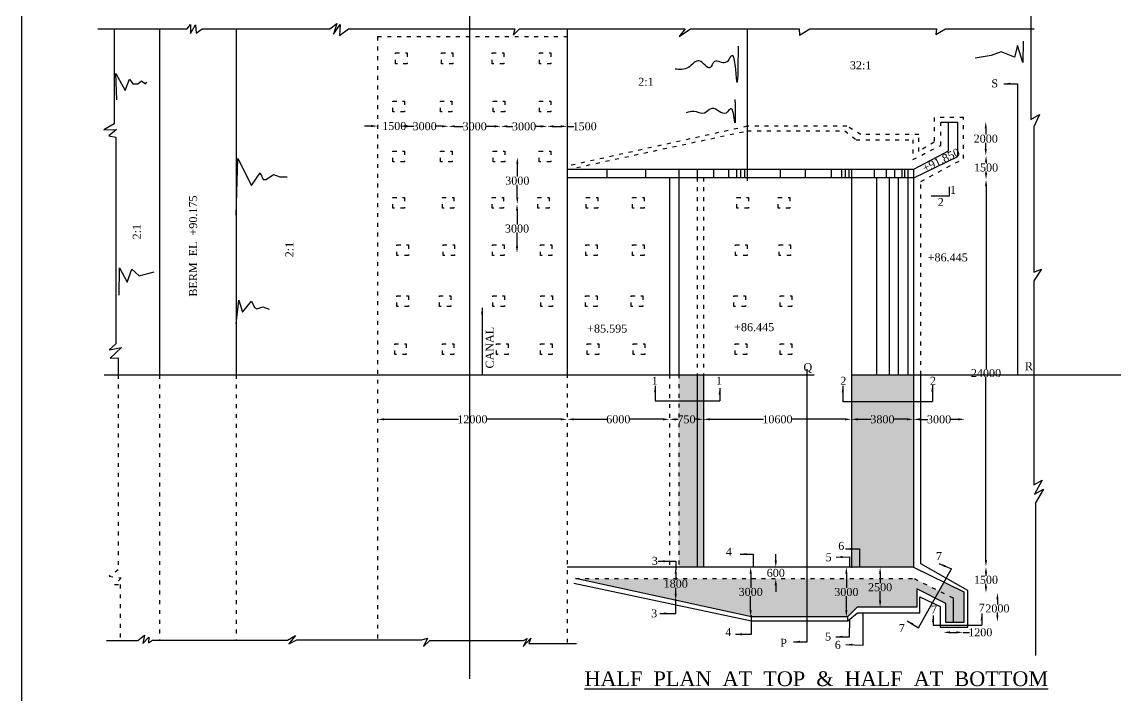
# Model space of a CAD drawing. Header units: millimetres. Extents: x 392 to 143870, y -497 to 113430.
# Drawn here: x 392 to 67345, y 44289 to 85498 of the extents above; entities that cross this region are included whole.
import ezdxf

# ---------------------------------------------------------------- set-up
doc = ezdxf.new("R2010")
doc.units = ezdxf.units.MM
doc.header["$MEASUREMENT"] = 0
doc.header["$PDMODE"] = 66
doc.header["$PDSIZE"] = 170
doc.linetypes.add('ACAD_ISO03W100', pattern=[30, 12, -18])
for name, color, linetype in [('DIM', 5, 'Continuous'), ('DOT LINE', 3, 'ACAD_ISO03W100'), ('DWG. LINE', 1, 'Continuous'), ('HATCH', 2, 'Continuous'), ('TEXT', 7, 'Continuous')]:
    doc.layers.add(name, color=color, linetype=linetype)
doc.layers.add('TITLE', color=7, linetype='Continuous', lineweight=30)
doc.styles.get("Standard").update_dxf_attribs({"font": 'TIMES.TTF', "height": 490})
doc.dimstyles.get("Standard").update_dxf_attribs({"dimtxt": 490, "dimasz": 400, "dimexe": 0.18, "dimexo": 0.0625, "dimgap": 0.09, "dimtad": 0, "dimtih": 1, "dimtoh": 1, "dimdec": 1, "dimzin": 0, "dimdsep": 46, "dimtxsty": 'Standard', "dimcen": 0.09, "dimse1": 1, "dimse2": 1, "dimclrd": 5, "dimclre": 5, "dimclrt": 4, "dimadec": 0, "dimazin": 0, "dimtfac": 1, "dimtdec": 1, "dimtofl": 0, "dimtmove": 0, "dimatfit": 3, "dimfxl": 1, "dimtolj": 1, "dimtzin": 0, "dimarcsym": 0})

# ---------------------------------------------------------------- blocks, each defined once
blk = doc.blocks.new('*D20')
at = {"layer": 'Defpoints', "color": 0}
for p in [(22176, 79200), (23598, 79200), (23598, 79122)]:
    blk.add_point(p, dxfattribs=at)
at = {"layer": 'DIM', "color": 5, "lineweight": -2}
for p, q in [((21776, 79122), (21376, 79122)), ((23998, 79122), (24398, 79122))]:
    blk.add_line(p, q, dxfattribs=at)
at = {"layer": 'DIM', "color": 5}
for points in [[(21776, 79189), (21776, 79056), (22176, 79122)], [(23998, 79189), (23998, 79056), (23598, 79122)]]:
    blk.add_solid(points, dxfattribs=at)
at = {"layer": 'DIM', "color": 4, "insert": (23198, 79122), "char_height": 490, "attachment_point": 5}
blk.add_mtext('\\A1;1500', dxfattribs=at)
blk = doc.blocks.new('*D21')
at = {"layer": 'Defpoints', "color": 0}
for p in [(23598, 79122), (26521, 79122), (26521, 79108)]:
    blk.add_point(p, dxfattribs=at)
at = {"layer": 'DIM', "color": 5, "lineweight": -2}
for p, q in [((23998, 79108), (24363, 79108)), ((26121, 79108), (25755, 79108))]:
    blk.add_line(p, q, dxfattribs=at)
at = {"layer": 'DIM', "color": 5}
for points in [[(23998, 79174), (23998, 79041), (23598, 79108)], [(26121, 79174), (26121, 79041), (26521, 79108)]]:
    blk.add_solid(points, dxfattribs=at)
at = {"layer": 'DIM', "color": 4, "insert": (25059, 79108), "char_height": 490, "attachment_point": 5}
blk.add_mtext('\\A1;3000', dxfattribs=at)
blk = doc.blocks.new('*D22')
at = {"layer": 'Defpoints', "color": 0}
for p in [(26521, 79108), (29728, 79108), (29728, 79104)]:
    blk.add_point(p, dxfattribs=at)
at = {"layer": 'DIM', "color": 5, "lineweight": -2}
for p, q in [((26921, 79104), (27428, 79104)), ((29328, 79104), (28820, 79104))]:
    blk.add_line(p, q, dxfattribs=at)
at = {"layer": 'DIM', "color": 5}
for points in [[(26921, 79171), (26921, 79038), (26521, 79104)], [(29328, 79171), (29328, 79038), (29728, 79104)]]:
    blk.add_solid(points, dxfattribs=at)
at = {"layer": 'DIM', "color": 4, "insert": (28124, 79104), "char_height": 490, "attachment_point": 5}
blk.add_mtext('\\A1;3000', dxfattribs=at)
blk = doc.blocks.new('*D23')
at = {"layer": 'Defpoints', "color": 0}
for p in [(29728, 79104), (32568, 79104), (32568, 79102)]:
    blk.add_point(p, dxfattribs=at)
at = {"layer": 'DIM', "color": 5, "lineweight": -2}
for p, q in [((30128, 79102), (30451, 79102)), ((32168, 79102), (31844, 79102))]:
    blk.add_line(p, q, dxfattribs=at)
at = {"layer": 'DIM', "color": 5}
for points in [[(30128, 79169), (30128, 79035), (29728, 79102)], [(32168, 79169), (32168, 79035), (32568, 79102)]]:
    blk.add_solid(points, dxfattribs=at)
at = {"layer": 'DIM', "color": 4, "insert": (31148, 79102), "char_height": 490, "attachment_point": 5}
blk.add_mtext('\\A1;3000', dxfattribs=at)
blk = doc.blocks.new('*D24')
at = {"layer": 'Defpoints', "color": 0}
for p in [(32557, 79104), (33790, 79104), (33790, 79104)]:
    blk.add_point(p, dxfattribs=at)
at = {"layer": 'DIM', "color": 5, "lineweight": -2}
for p, q in [((32957, 79104), (33390, 79104)), ((33790, 79104), (34190, 79104))]:
    blk.add_line(p, q, dxfattribs=at)
at = {"layer": 'DIM', "color": 5}
for points in [[(32957, 79170), (32957, 79037), (32557, 79104)], [(33390, 79170), (33390, 79037), (33790, 79104)]]:
    blk.add_solid(points, dxfattribs=at)
at = {"layer": 'DIM', "color": 4, "insert": (34858, 79104), "char_height": 490, "attachment_point": 5}
blk.add_mtext('\\A1;1500', dxfattribs=at)
blk = doc.blocks.new('*D25')
at = {"layer": 'Defpoints', "color": 0}
for p in [(30705, 77212), (30705, 74340), (30735, 74340)]:
    blk.add_point(p, dxfattribs=at)
at = {"layer": 'DIM', "color": 5, "lineweight": -2}
for p, q in [((30735, 76812), (30735, 76026)), ((30735, 74740), (30735, 75527))]:
    blk.add_line(p, q, dxfattribs=at)
at = {"layer": 'DIM', "color": 5}
for points in [[(30668, 76812), (30802, 76812), (30735, 77212)], [(30668, 74740), (30802, 74740), (30735, 74340)]]:
    blk.add_solid(points, dxfattribs=at)
at = {"layer": 'DIM', "color": 4, "insert": (30735, 75776), "char_height": 490, "attachment_point": 5}
blk.add_mtext('\\A1;3000', dxfattribs=at)
blk = doc.blocks.new('*D26')
at = {"layer": 'Defpoints', "color": 0}
for p in [(30735, 74340), (30716, 71350), (30735, 71350)]:
    blk.add_point(p, dxfattribs=at)
at = {"layer": 'DIM', "color": 5, "lineweight": -2}
for p, q in [((30716, 73940), (30716, 73095)), ((30716, 71750), (30716, 72596))]:
    blk.add_line(p, q, dxfattribs=at)
at = {"layer": 'DIM', "color": 5}
for points in [[(30650, 73940), (30783, 73940), (30716, 74340)], [(30650, 71750), (30783, 71750), (30716, 71350)]]:
    blk.add_solid(points, dxfattribs=at)
at = {"layer": 'DIM', "color": 4, "insert": (30716, 72846), "char_height": 490, "attachment_point": 5}
blk.add_mtext('\\A1;3000', dxfattribs=at)
blk = doc.blocks.new('*D27')
at = {"layer": 'Defpoints', "color": 0}
for p in [(22176, 61170), (33790, 61170), (33790, 61170)]:
    blk.add_point(p, dxfattribs=at)
at = {"layer": 'DIM', "color": 5, "lineweight": -2}
for p, q in [((22576, 61170), (27134, 61170)), ((33390, 61170), (28832, 61170))]:
    blk.add_line(p, q, dxfattribs=at)
at = {"layer": 'DIM', "color": 5}
for points in [[(22576, 61237), (22576, 61103), (22176, 61170)], [(33390, 61237), (33390, 61103), (33790, 61170)]]:
    blk.add_solid(points, dxfattribs=at)
at = {"layer": 'DIM', "color": 4, "insert": (27983, 61170), "char_height": 490, "attachment_point": 5}
blk.add_mtext('\\A1;12000', dxfattribs=at)
blk = doc.blocks.new('*D28')
at = {"layer": 'Defpoints', "color": 0}
for p in [(33790, 61170), (40051, 61170), (40051, 61170)]:
    blk.add_point(p, dxfattribs=at)
at = {"layer": 'DIM', "color": 5, "lineweight": -2}
for p, q in [((34190, 61170), (36225, 61170)), ((39651, 61170), (37616, 61170))]:
    blk.add_line(p, q, dxfattribs=at)
at = {"layer": 'DIM', "color": 5}
for points in [[(34190, 61237), (34190, 61103), (33790, 61170)], [(39651, 61237), (39651, 61103), (40051, 61170)]]:
    blk.add_solid(points, dxfattribs=at)
at = {"layer": 'DIM', "color": 4, "insert": (36920, 61170), "char_height": 490, "attachment_point": 5}
blk.add_mtext('\\A1;6000', dxfattribs=at)
blk = doc.blocks.new('*D29')
at = {"layer": 'Defpoints', "color": 0}
for p in [(40051, 61170), (42132, 61170), (42132, 61170)]:
    blk.add_point(p, dxfattribs=at)
at = {"layer": 'DIM', "color": 5, "lineweight": -2}
for p, q in [((40451, 61170), (40575, 61170)), ((41732, 61170), (41608, 61170))]:
    blk.add_line(p, q, dxfattribs=at)
at = {"layer": 'DIM', "color": 5}
for points in [[(40451, 61237), (40451, 61103), (40051, 61170)], [(41732, 61237), (41732, 61103), (42132, 61170)]]:
    blk.add_solid(points, dxfattribs=at)
at = {"layer": 'DIM', "color": 4, "insert": (41092, 61170), "char_height": 490, "attachment_point": 5}
blk.add_mtext('\\A1;750', dxfattribs=at)
blk = doc.blocks.new('*D30')
at = {"layer": 'Defpoints', "color": 0}
for p in [(42132, 61170), (51194, 61170), (51194, 61170)]:
    blk.add_point(p, dxfattribs=at)
at = {"layer": 'DIM', "color": 5, "lineweight": -2}
for p, q in [((42532, 61170), (45814, 61170)), ((50794, 61170), (47513, 61170))]:
    blk.add_line(p, q, dxfattribs=at)
at = {"layer": 'DIM', "color": 5}
for points in [[(42532, 61237), (42532, 61103), (42132, 61170)], [(50794, 61237), (50794, 61103), (51194, 61170)]]:
    blk.add_solid(points, dxfattribs=at)
at = {"layer": 'DIM', "color": 4, "insert": (46664, 61170), "char_height": 490, "attachment_point": 5}
blk.add_mtext('\\A1;10600', dxfattribs=at)
blk = doc.blocks.new('*D31')
at = {"layer": 'Defpoints', "color": 0}
for p in [(51194, 61170), (54992, 61170), (54992, 61170)]:
    blk.add_point(p, dxfattribs=at)
at = {"layer": 'DIM', "color": 5, "lineweight": -2}
for p, q in [((51594, 61170), (52397, 61170)), ((54592, 61170), (53789, 61170))]:
    blk.add_line(p, q, dxfattribs=at)
at = {"layer": 'DIM', "color": 5}
for points in [[(51594, 61237), (51594, 61103), (51194, 61170)], [(54592, 61237), (54592, 61103), (54992, 61170)]]:
    blk.add_solid(points, dxfattribs=at)
at = {"layer": 'DIM', "color": 4, "insert": (53093, 61170), "char_height": 490, "attachment_point": 5}
blk.add_mtext('\\A1;3800', dxfattribs=at)
blk = doc.blocks.new('*D32')
at = {"layer": 'Defpoints', "color": 0}
for p in [(54992, 61170), (58132, 61170), (58132, 61168)]:
    blk.add_point(p, dxfattribs=at)
at = {"layer": 'DIM', "color": 5, "lineweight": -2}
for p, q in [((55392, 61168), (55866, 61168)), ((57732, 61168), (57258, 61168))]:
    blk.add_line(p, q, dxfattribs=at)
at = {"layer": 'DIM', "color": 5}
for points in [[(55392, 61235), (55392, 61102), (54992, 61168)], [(57732, 61235), (57732, 61102), (58132, 61168)]]:
    blk.add_solid(points, dxfattribs=at)
at = {"layer": 'DIM', "color": 4, "insert": (56562, 61168), "char_height": 490, "attachment_point": 5}
blk.add_mtext('\\A1;3000', dxfattribs=at)
blk = doc.blocks.new('*D33')
at = {"layer": 'Defpoints', "color": 0}
for p in [(45028, 52116), (45022, 49092), (45022, 49092)]:
    blk.add_point(p, dxfattribs=at)
at = {"layer": 'DIM', "color": 5, "lineweight": -2}
for p, q in [((45027, 51717), (45025, 50854)), ((45023, 49492), (45024, 50355))]:
    blk.add_line(p, q, dxfattribs=at)
at = {"layer": 'DIM', "color": 5}
for points in [[(44960, 51717), (45093, 51716), (45028, 52116)], [(44956, 49492), (45089, 49492), (45022, 49092)]]:
    blk.add_solid(points, dxfattribs=at)
at = {"layer": 'DIM', "color": 4, "insert": (45025, 50604), "char_height": 490, "attachment_point": 5}
blk.add_mtext('\\A1;3000', dxfattribs=at)
blk = doc.blocks.new('*D34')
at = {"layer": 'Defpoints', "color": 0}
for p in [(46562, 52116), (46562, 51418), (46562, 51418)]:
    blk.add_point(p, dxfattribs=at)
at = {"layer": 'DIM', "color": 5, "lineweight": -2}
for p, q in [((46562, 52516), (46562, 52916)), ((46562, 51018), (46562, 50618))]:
    blk.add_line(p, q, dxfattribs=at)
at = {"layer": 'DIM', "color": 5}
for points in [[(46495, 52516), (46629, 52516), (46562, 52116)], [(46495, 51018), (46629, 51018), (46562, 51418)]]:
    blk.add_solid(points, dxfattribs=at)
at = {"layer": 'DIM', "color": 4, "insert": (46562, 51768), "char_height": 490, "attachment_point": 5}
blk.add_mtext('\\A1;600', dxfattribs=at)
blk = doc.blocks.new('*D35')
at = {"layer": 'Defpoints', "color": 0}
for p in [(50885, 52116), (50885, 49080), (50885, 49080)]:
    blk.add_point(p, dxfattribs=at)
at = {"layer": 'DIM', "color": 5, "lineweight": -2}
for p, q in [((50885, 51716), (50885, 50848)), ((50885, 49480), (50885, 50349))]:
    blk.add_line(p, q, dxfattribs=at)
at = {"layer": 'DIM', "color": 5}
for points in [[(50819, 51716), (50952, 51716), (50885, 52116)], [(50819, 49480), (50952, 49480), (50885, 49080)]]:
    blk.add_solid(points, dxfattribs=at)
at = {"layer": 'DIM', "color": 4, "insert": (50885, 50598), "char_height": 490, "attachment_point": 5}
blk.add_mtext('\\A1;3000', dxfattribs=at)
blk = doc.blocks.new('*D36')
at = {"layer": 'Defpoints', "color": 0}
for p in [(52952, 52116), (52952, 49668), (52952, 49668)]:
    blk.add_point(p, dxfattribs=at)
at = {"layer": 'DIM', "color": 5, "lineweight": -2}
for p, q in [((52952, 51716), (52952, 51142)), ((52952, 50068), (52952, 50643))]:
    blk.add_line(p, q, dxfattribs=at)
at = {"layer": 'DIM', "color": 5}
for points in [[(52885, 51716), (53019, 51716), (52952, 52116)], [(52885, 50068), (53019, 50068), (52952, 49668)]]:
    blk.add_solid(points, dxfattribs=at)
at = {"layer": 'DIM', "color": 4, "insert": (52952, 50893), "char_height": 490, "attachment_point": 5}
blk.add_mtext('\\A1;2500', dxfattribs=at)
blk = doc.blocks.new('*D37')
at = {"layer": 'Defpoints', "color": 0}
for p in [(56836, 48130), (58018, 48130), (58018, 48130)]:
    blk.add_point(p, dxfattribs=at)
at = {"layer": 'DIM', "color": 5, "lineweight": -2}
for p, q in [((57236, 48130), (57618, 48130)), ((58018, 48130), (58418, 48130))]:
    blk.add_line(p, q, dxfattribs=at)
at = {"layer": 'DIM', "color": 5}
for points in [[(57236, 48197), (57236, 48064), (56836, 48130)], [(57618, 48197), (57618, 48064), (58018, 48130)]]:
    blk.add_solid(points, dxfattribs=at)
at = {"layer": 'DIM', "color": 4, "insert": (59086, 48130), "char_height": 490, "attachment_point": 5}
blk.add_mtext('\\A1;1200', dxfattribs=at)
blk = doc.blocks.new('*D38')
at = {"layer": 'Defpoints', "color": 0}
for p in [(40434, 52117), (40435, 50087), (40435, 50087)]:
    blk.add_point(p, dxfattribs=at)
at = {"layer": 'DIM', "color": 5, "lineweight": -2}
for p, q in [((40434, 51717), (40434, 51351)), ((40435, 50487), (40435, 50852))]:
    blk.add_line(p, q, dxfattribs=at)
at = {"layer": 'DIM', "color": 5}
for points in [[(40501, 51717), (40368, 51716), (40434, 52117)], [(40502, 50487), (40368, 50487), (40435, 50087)]]:
    blk.add_solid(points, dxfattribs=at)
at = {"layer": 'DIM', "color": 4, "insert": (40435, 51102), "char_height": 490, "attachment_point": 5}
blk.add_mtext('\\A1;1800', dxfattribs=at)
blk = doc.blocks.new('*D39')
at = {"layer": 'Defpoints', "color": 0}
for p in [(59446, 79376), (59421, 77316), (59446, 77316)]:
    blk.add_point(p, dxfattribs=at)
at = {"layer": 'DIM', "color": 5, "lineweight": -2}
for p, q in [((59421, 78976), (59421, 78595)), ((59421, 77716), (59421, 78097))]:
    blk.add_line(p, q, dxfattribs=at)
at = {"layer": 'DIM', "color": 5}
for points in [[(59354, 78976), (59488, 78976), (59421, 79376)], [(59354, 77716), (59488, 77716), (59421, 77316)]]:
    blk.add_solid(points, dxfattribs=at)
at = {"layer": 'DIM', "color": 4, "insert": (59421, 78346), "char_height": 490, "attachment_point": 5}
blk.add_mtext('\\A1;2000', dxfattribs=at)
blk = doc.blocks.new('*D40')
at = {"layer": 'Defpoints', "color": 0}
for p in [(59421, 77316), (59421, 75848), (59440, 75848)]:
    blk.add_point(p, dxfattribs=at)
at = {"layer": 'DIM', "color": 5, "lineweight": -2}
for p, q in [((59440, 76916), (59440, 76831)), ((59440, 76248), (59440, 76332))]:
    blk.add_line(p, q, dxfattribs=at)
at = {"layer": 'DIM', "color": 5}
for points in [[(59373, 76916), (59507, 76916), (59440, 77316)], [(59373, 76248), (59507, 76248), (59440, 75848)]]:
    blk.add_solid(points, dxfattribs=at)
at = {"layer": 'DIM', "color": 4, "insert": (59440, 76582), "char_height": 490, "attachment_point": 5}
blk.add_mtext('\\A1;1500', dxfattribs=at)
blk = doc.blocks.new('*D42')
at = {"layer": 'Defpoints', "color": 0}
for p in [(59433, 52151), (59433, 50543), (59433, 50543)]:
    blk.add_point(p, dxfattribs=at)
at = {"layer": 'DIM', "color": 5, "lineweight": -2}
for p, q in [((59433, 51751), (59433, 51596)), ((59433, 50943), (59433, 51098))]:
    blk.add_line(p, q, dxfattribs=at)
at = {"layer": 'DIM', "color": 5}
for points in [[(59366, 51751), (59500, 51751), (59433, 52151)], [(59366, 50943), (59500, 50943), (59433, 50543)]]:
    blk.add_solid(points, dxfattribs=at)
at = {"layer": 'DIM', "color": 4, "insert": (59433, 51347), "char_height": 490, "attachment_point": 5}
blk.add_mtext('\\A1;1500', dxfattribs=at)
blk = doc.blocks.new('*D43')
at = {"layer": 'Defpoints', "color": 0}
for p in [(59536, 50543), (59536, 48766), (60136, 48766)]:
    blk.add_point(p, dxfattribs=at)
at = {"layer": 'DIM', "color": 5, "lineweight": -2}
for p, q in [((60136, 50143), (60136, 49841)), ((60136, 49166), (60136, 49343))]:
    blk.add_line(p, q, dxfattribs=at)
at = {"layer": 'DIM', "color": 5}
for points in [[(60070, 50143), (60203, 50143), (60136, 50543)], [(60070, 49166), (60203, 49166), (60136, 48766)]]:
    blk.add_solid(points, dxfattribs=at)
at = {"layer": 'DIM', "color": 4, "insert": (60136, 49592), "char_height": 490, "attachment_point": 5}
blk.add_mtext('\\A1;2000', dxfattribs=at)
blk = doc.blocks.new('*D86')
at = {"layer": 'Defpoints', "color": 0}
for p in [(59440, 75847), (59433, 52151), (59433, 52151)]:
    blk.add_point(p, dxfattribs=at)
at = {"layer": 'DIM', "color": 5, "lineweight": -2}
for p, q in [((59440, 75448), (59437, 64249)), ((59433, 52551), (59436, 63750))]:
    blk.add_line(p, q, dxfattribs=at)
at = {"layer": 'DIM', "color": 5}
for points in [[(59373, 75448), (59507, 75447), (59440, 75847)], [(59366, 52551), (59500, 52551), (59433, 52151)]]:
    blk.add_solid(points, dxfattribs=at)
at = {"layer": 'DIM', "color": 4, "insert": (59436, 63999), "char_height": 490, "attachment_point": 5}
blk.add_mtext('\\A1;24000', dxfattribs=at)

msp = doc.modelspace()

# ---------------------------------------------------------------- hatches: boundary and pattern name
at = {"layer": 'HATCH'}
h = msp.add_hatch(dxfattribs=at)
h.set_pattern_fill('AR-CONC', color=256, scale=100, style=0)
h.set_pattern_definition([(50, (0, 0), (717.26, -62.752), [75, -825]), (355, (0, 0), (-138.7513, 752.192), [60, -660]), (100.4514, (59.8, -5.2), (578.5094, 689.4395), [63.74, -701.142]), (46.1842, (0, 200), (1067.241, -165.519), [112.5, -1237.5]), (96.6356, (88.9, 186.2), (934.663, 974.118), [95.61, -1051.713]), (351.1842, (0, 200), (934.662, 974.119), [90, -990]), (21, (100, 150), (596.907, -402.619), [75, -825]), (326, (100, 150), (243.3153, 725.15), [60, -660]), (71.4514, (149.74, 116.45), (840.2226, 322.5305), [63.74, -701.142]), (37.5, (0, 0), (12.15986, 332.89385), [0, -652, 0, -670, 0, -662.5]), (7.5, (0, 0), (263.0695, 394.4117), [0, -382, 0, -637, 0, -252.5]), (327.5, (-223, 0), (533.8224, -22.5549), [0, -250, 0, -780, 0, -1035]), (317.5, (-323, 0), (583.1862, 100.105), [0, -325, 0, -518, 0, -735])])
h.paths.add_polyline_path([(42132.5, 63896), (41743.5, 63896), (41743.5, 62300), (42132.5, 62300)])
h.paths.add_polyline_path([(41743.5, 63896), (40620, 63896), (40620, 62300), (41743.5, 62300)])
h.paths.add_polyline_path([(41743.5, 62300), (40620, 62300), (40620, 52116.5), (41743.5, 52116.5)])
h.paths.add_polyline_path([(42132.5, 62300), (41743.5, 62300), (41743.5, 52116.5), (42132.5, 52116.5)])
h.paths.add_polyline_path([(55203.5, 50788.5), (56323.55, 50233.03), (56566.18, 50665.29), (55054, 51418.5), (34295.5, 51418.5), (45078.5, 49080), (50957, 49080), (51549, 49668.5), (55203.5, 49668.5)])
h.paths.add_polyline_path([(57418, 50241), (56566.18, 50665.29), (56323.55, 50233.03), (56985, 49905), (56985, 48739), (57418, 48739)])
h.paths.add_polyline_path([(58081, 50613.5), (56868.3, 51203.56), (56566.18, 50665.29), (57418, 50241), (57418, 48739), (58081, 48739)])
h.paths.add_polyline_path([(54992, 62270.5), (51194.5, 62270.5), (51194.5, 52116.5), (54992, 52116.5)])
h.paths.add_polyline_path([(54992, 63896), (51194.5, 63896), (51194.5, 62270.5), (54992, 62270.5)])

# ---------------------------------------------------------------- linework, layer by layer
at = {"layer": 'DOT LINE', "ltscale": 20}
for points in [[(22175.5, 84596.5), (22175.5, 47518.5)], [(22175.5, 84596.5), (33790, 84596.5)], [(55456, 63896), (55456, 75738), (58065.5, 77130), (58065.5, 79646.5), (56270, 79646.5), (56270, 78134), (55328, 77562), (55328, 78602.5), (51779.5, 78602.5), (50915.5, 79107.5), (44818, 79107.5), (33790, 76669.5)], [(33790, 76458), (44818, 78828.5), (50789.5, 78828.5), (51480, 78286), (54964.5, 78286), (54964.5, 77075.5), (56663, 77936.5), (56663, 79337)], [(41743.5, 75974), (41743.5, 63950.5)], [(42132.5, 75974), (42132.5, 63930.5)], [(6293.5, 63896), (6293.5, 51962.5), (5735, 51571), (6468.5, 51461.5), (6071, 51057), (6410.5, 51057), (6410.5, 47606)], [(8831.5, 63896), (8831.5, 47642.5)], [(13518, 63896), (13518, 47669)], [(33790, 63942.5), (33790, 47456)], [(40051, 63905), (40051, 52116.5)], [(40620, 63924.5), (40620, 52116.5)], [(34295.5, 51418.5), (55054, 51418.5), (57418, 50241)]]:
    msp.add_lwpolyline(points, dxfattribs=at)
for points in [[(23282.5, 83597), (23990.5, 83597), (23990.5, 82939.5), (23282.5, 82939.5)], [(26087, 83597), (26795, 83597), (26795, 82939.5), (26087, 82939.5)], [(29197, 83597), (29905, 83597), (29905, 82939.5), (29197, 82939.5)], [(32087, 83597), (32795, 83597), (32795, 82939.5), (32087, 82939.5)], [(23112.5, 80654), (23820.5, 80654), (23820.5, 79996.5), (23112.5, 79996.5)], [(26024, 80654), (26732, 80654), (26732, 79996.5), (26024, 79996.5)], [(29256.5, 80654), (29964.5, 80654), (29964.5, 79996.5), (29256.5, 79996.5)], [(32087, 80654), (32795, 80654), (32795, 79996.5), (32087, 79996.5)], [(23112.5, 77591.5), (23820.5, 77591.5), (23820.5, 76934), (23112.5, 76934)], [(26039, 77591.5), (26747, 77591.5), (26747, 76934), (26039, 76934)], [(29263, 77591.5), (29971, 77591.5), (29971, 76934), (29263, 76934)], [(32076.5, 77591.5), (32784.5, 77591.5), (32784.5, 76934), (32076.5, 76934)], [(23112.5, 74756.5), (23820.5, 74756.5), (23820.5, 74099), (23112.5, 74099)], [(26143.5, 74756.5), (26851.5, 74756.5), (26851.5, 74099), (26143.5, 74099)], [(29184.5, 74756.5), (29892.5, 74756.5), (29892.5, 74099), (29184.5, 74099)], [(31982.5, 74756.5), (32690.5, 74756.5), (32690.5, 74099), (31982.5, 74099)], [(34960, 74756.5), (35668, 74756.5), (35668, 74099), (34960, 74099)], [(37792, 74756.5), (38500, 74756.5), (38500, 74099), (37792, 74099)], [(44175.5, 74756.5), (44883.5, 74756.5), (44883.5, 74099), (44175.5, 74099)], [(46715, 74756.5), (47423, 74756.5), (47423, 74099), (46715, 74099)], [(23354, 71850), (24062, 71850), (24062, 71192.5), (23354, 71192.5)], [(26185.5, 71850), (26893.5, 71850), (26893.5, 71192.5), (26185.5, 71192.5)], [(29211, 71850), (29919, 71850), (29919, 71192.5), (29211, 71192.5)], [(32150, 71850), (32858, 71850), (32858, 71192.5), (32150, 71192.5)], [(34923.5, 71850), (35631.5, 71850), (35631.5, 71192.5), (34923.5, 71192.5)], [(37792, 71850), (38500, 71850), (38500, 71192.5), (37792, 71192.5)], [(44097.5, 71850), (44805.5, 71850), (44805.5, 71192.5), (44097.5, 71192.5)], [(46765.5, 71850), (47473.5, 71850), (47473.5, 71192.5), (46765.5, 71192.5)], [(23354, 68730), (24062, 68730), (24062, 68072.5), (23354, 68072.5)], [(25959.5, 68730), (26667.5, 68730), (26667.5, 68072.5), (25959.5, 68072.5)], [(29237, 68730), (29945, 68730), (29945, 68072.5), (29237, 68072.5)], [(32178, 68730), (32886, 68730), (32886, 68072.5), (32178, 68072.5)], [(34915, 68730), (35623, 68730), (35623, 68072.5), (34915, 68072.5)], [(37706.5, 68730), (38414.5, 68730), (38414.5, 68072.5), (37706.5, 68072.5)], [(43996, 68730), (44704, 68730), (44704, 68072.5), (43996, 68072.5)], [(46836, 68730), (47544, 68730), (47544, 68072.5), (46836, 68072.5)], [(23227.5, 65795), (23935.5, 65795), (23935.5, 65137.5), (23227.5, 65137.5)], [(26146.5, 65795), (26854.5, 65795), (26854.5, 65137.5), (26146.5, 65137.5)], [(29456.5, 65795), (30164.5, 65795), (30164.5, 65137.5), (29456.5, 65137.5)], [(32156, 65795), (32864, 65795), (32864, 65137.5), (32156, 65137.5)], [(35017, 65795), (35725, 65795), (35725, 65137.5), (35017, 65137.5)], [(37831.5, 65795), (38539.5, 65795), (38539.5, 65137.5), (37831.5, 65137.5)], [(44080.5, 65795), (44788.5, 65795), (44788.5, 65137.5), (44080.5, 65137.5)], [(46836, 65795), (47544, 65795), (47544, 65137.5), (46836, 65137.5)]]:
    msp.add_lwpolyline(points, close=True, dxfattribs=at)
at = {"layer": 'DWG. LINE'}
for points in [[(62105.5, 108717), (62105.5, 101958.5), (62574.5, 102151), (62199.5, 101615.5), (62199.5, 95534), (62723.5, 95788), (62177.5, 94870), (62177.5, 79524), (62719.5, 79824), (62363, 79081.5), (62363, 70172.5), (62844.5, 70370.5), (62374, 69651), (62374, 57152.5), (62878, 57445.5), (62407, 56598), (62954, 56904.5), (62465, 56063), (62465, 46710.5)], [(27815, 105275.5), (27815, 45286.5)], [(5054.73, 85073.93), (10506, 85073.93)], [(6049.5, 85073.93), (6049.5, 79254.5), (5406, 78881.5), (6188.5, 78901), (5717, 78513), (6142.5, 78446.5), (6142.5, 65788), (5740.5, 65419.5), (6504, 65565), (5790.5, 64918), (6293.5, 64938), (6293.5, 63896)], [(8831.5, 85073.93), (8831.5, 63896)], [(10506, 85073.93), (10721.5, 85336), (10713, 84788.5), (11025.5, 85319), (11074.5, 84817), (11425, 85073.93)], [(11425, 85073.93), (19258, 85073.93)], [(13518, 85073.93), (13518, 63896)], [(19258, 85073.93), (19678.5, 85399.5), (19482.5, 84752), (19893.5, 85338.5), (19839, 84665.5), (20394, 85073.93)], [(20394, 85073.93), (30583.5, 85073.93)], [(30583.5, 85073.93), (30484.5, 84694), (30864.5, 85073.93)], [(30864.5, 85073.93), (41007.5, 85073.93)], [(33790, 85073.93), (33790, 63942.5)], [(41007.5, 85073.93), (40636.5, 84612.5), (41349.5, 85073.93)], [(41349.5, 85073.93), (47993, 85073.93)], [(44818, 85073.93), (44818, 75771.5)], [(47993, 85073.93), (48019.5, 84690), (48647.5, 85073.93)], [(48647.5, 85073.93), (56400.5, 85073.93)], [(56400.5, 85073.93), (56370.5, 84719.5), (56951.5, 85073.93)], [(56951.5, 85073.93), (62377.39, 85073.93)], [(33790, 75974), (55057.5, 75974), (57703.5, 77263.5), (57703.5, 79337), (57128.5, 79337), (57128.5, 77576), (54992, 76458), (44818, 76458), (33790, 76458)], [(57128.5, 79337), (56663, 79337)], [(54992, 76458), (54992, 52116.5), (58081, 50613.5), (58081, 48739), (56985, 48739), (56985, 49905), (55203.5, 50788.5), (55203.5, 49668.5), (51549, 49668.5), (50957, 49080), (45078.5, 49080), (34295.5, 51418.5)], [(36207, 76458), (36207, 75974)], [(38587.5, 76458), (38587.5, 75974)], [(40620, 76458), (40620, 75974)], [(41743.5, 76458), (41743.5, 75974)], [(42757.5, 76458), (42757.5, 75974)], [(43661.5, 76458), (43661.5, 75974)], [(44152, 76458), (44152, 75974)], [(44397.5, 76458), (44397.5, 75974)], [(44655.5, 76458), (44655.5, 75974)], [(46823, 76458), (46823, 75974)], [(48372.5, 76458), (48372.5, 75974)], [(49945.5, 76458), (49945.5, 75974)], [(50578.5, 76458), (50578.5, 75974)], [(50821.5, 76458), (50821.5, 75974)], [(51028.5, 76458), (51028.5, 75974)], [(51194.5, 76458), (51194.5, 52078.5)], [(52579, 76458), (52579, 75974)], [(53318, 76458), (53318, 75974)], [(53831, 76458), (53831, 75974)], [(54282, 76458), (54282, 75974)], [(54444.5, 76458), (54444.5, 75974)], [(54642, 76458), (54642, 75974)], [(40051, 75974), (40051, 63905)], [(40620, 75974), (40620, 63924.5)], [(52741, 75974), (52741, 63896)], [(53503.5, 75974), (53503.5, 63896)], [(54056, 75974), (54056, 63896)], [(54645, 75974), (54645, 63896)], [(57181.5, 75405), (57181.5, 74823.5), (56088, 74823.5)], [(5439, 63896), (48127, 63896)], [(41743.5, 63950.5), (41743.5, 52116.5)], [(42132.5, 63930.5), (42132.5, 52116.5)], [(48127, 63896), (48912.34, 63896)], [(50973, 48845), (51572.5, 49323.5), (55390, 49323.5), (55390, 50304), (56638.5, 49712), (56638.5, 48439.5), (58323.5, 48439.5), (58323.5, 50694), (55456, 52334.5), (55456, 63896)], [(51194.5, 63896), (77169, 63896)], [(39172.5, 62300), (43128, 62300)], [(50667.5, 62270.5), (56152.5, 62270.5)], [(54992, 52116.5), (33790, 52116.5)], [(55302, 48413), (57321.5, 52011)], [(34201, 51133.5), (45079.5, 48845), (50973, 48845)], [(57418, 50241), (57418, 48739)], [(50957, 49080), (50957, 48845)], [(56195.5, 48571), (59173.5, 48571)], [(5579, 47634), (7503, 47634), (7910.5, 47968.5), (7794.5, 47446.5), (8159, 47840.5), (8155, 47488.5), (8397.5, 47659.5), (16652, 47659.5), (17148.5, 47928.5), (16733, 47424), (17237.5, 47670.5), (24896.5, 47670.5), (25243.5, 47782.5), (24984, 47275), (25384.5, 47638.5), (31114, 47638.5), (31335.5, 47764), (31088, 47255.5), (31555, 47774.5), (31434, 47456), (34367.5, 47456)]]:
    msp.add_lwpolyline(points, dxfattribs=at)
at = {"layer": 'HATCH'}
for points in [[(61722, 84309.5), (61697, 83010.5), (61374, 84044.5), (61175.5, 83333), (60364, 83664), (59759.5, 83432.5), (58765.5, 83283.5)], [(6211, 80735), (6150, 82339), (6718, 81308), (6980.5, 81997.5), (7182, 81698.5), (7487, 81698.5), (7719.5, 81881.5), (7969.5, 81698.5), (8052.52, 81811.92)], [(13518, 73672), (13623.5, 77131), (14454, 75478), (14983, 76255.5), (15179.5, 75855.5), (15353, 75855.5), (15799, 76149.5), (16184, 76021.5), (16645, 76021.5)], [(6344.5, 68773), (6378.5, 70443.5), (6843, 69564), (7129.5, 70361.5), (7580, 69959.5), (8501, 70191)], [(13518, 67012), (13688.5, 68455), (13899.5, 67738.5), (14459, 68411.5), (14647, 68010), (14782.5, 67943), (15157.5, 68063.5), (15536.5, 67909.5)]]:
    msp.add_lwpolyline(points, dxfattribs=at)
for points in [[(44258, 84002.5), (44175, 81897.5), (43841.5, 83420), (43484.5, 83003.5), (42818, 83075), (42532, 82694.5), (41876, 83110.5), (41209.5, 82706.5), (40400, 82611)], [(44060.5, 80754), (44049, 79390), (43801.5, 80180), (43524, 79920.5), (42656.5, 80198), (42190, 79909), (41551.5, 80021), (41073.5, 79926.5)]]:
    msp.add_spline(points, degree=3, dxfattribs=at)
at = {"layer": 'TITLE'}
msp.add_lwpolyline([(392.49, 113430.26), (143683.37, 113430.26), (143683.37, -497.17), (392.49, -497.17)], close=True, dxfattribs=at)

# ---------------------------------------------------------------- texts
at = {"layer": 'TEXT'}
for s, height, p in [('32:1', 490, (51103, 82599.5)), ('2:1', 490, (38139, 81585)), ('S', 490, (59763.5, 81488)), ('1', 490, (57238.5, 74971)), ('2', 490, (56482.5, 74222.5)), ('+86.445', 490, (55866.5, 70840)), ('+85.595', 490, (35013.5, 66481)), ('+86.445', 490, (44012.5, 66566.5)), ('Q', 490, (48259.5, 64117.5)), ('R', 490, (61817, 64175)), ('1', 490, (38967, 63283.5)), ('1', 490, (42907, 63283.5)), ('2', 490, (50518.5, 63283.5)), ('2', 490, (56002, 63283.5)), ('6', 490, (50390, 53178.5)), ('4', 490, (43507.5, 52819)), ('5', 490, (49613, 52484.5)), ('7', 490, (56377, 52562.5)), ('3', 490, (38967, 52263.5)), ('3', 490, (38929, 49053.5)), ('7', 490, (56065, 49281.5)), ('7', 490, (58992, 49398)), ('4', 490, (43470, 47906.5)), ('7', 490, (54096, 48142.5)), ('P', 490, (46840.5, 47244.5)), ('5', 490, (49581, 47629)), ('6', 490, (50178.5, 47122)), ('%%UHALF  PLAN  AT  TOP  &  HALF  AT  BOTTOM', 900, (34845.5, 44843.5))]:
    msp.add_text(s, height=height, dxfattribs=at).set_placement(p)
for s, rotation, p in [('+91.850', 25.9817974, (55689.52, 76282.01)), ('BERM  EL  +90.175', 90, (11123.5, 68681)), ('2:1', 90, (7673.5, 72183)), ('2:1', 90, (17024.5, 71090)), ('CANAL', 90, (29290, 64284))]:
    msp.add_text(s, height=490, rotation=rotation, dxfattribs=at).set_placement(p)

# ---------------------------------------------------------------- dimensions: what is measured, and where the dimension line sits
at = {"layer": 'DIM'}
for base, p1, p2, angle, text, picture, middle in [((23597.5, 79122.33), (22175.5, 79200), (23597.5, 79200), 0, '1500', '*D20', (23197.5, 79122.33)), ((60136.5, 48766), (59536, 50543), (59536, 48766), 270, '2000', '*D43', (60136.5, 49592))]:
    dim = msp.add_linear_dim(base=base, p1=p1, p2=p2, angle=angle, text=text, dimstyle='Standard', dxfattribs=at)
    dim.commit()
    dim.dimension.update_dxf_attribs({"geometry": picture, "text_midpoint": middle, "dimtype": 161})
for p1, p2, distance, text, picture, middle in [((23597.5, 79122.33), (26521, 79122.33), -14.83, '3000', '*D21', (25059.25, 79107.5)), ((26521, 79107.5), (29727.5, 79107.5), -3, '3000', '*D22', (28124.25, 79104.5)), ((29727.5, 79104.5), (32567.5, 79104.5), -2.5, '3000', '*D23', (31147.5, 79102)), ((32557.28, 79103.7), (33790, 79103.7), 0, '1500', '*D24', (34858.32, 79103.7)), ((59446, 79376), (59446, 77316), -25, '2000', '*D39', (59421, 78346)), ((30705, 77212), (30705, 74340.5), 30, '3000', '*D25', (30735, 75776.25)), ((59421, 77316), (59421, 75847.5), 19, '1500', '*D40', (59440, 76581.75)), ((59440, 75847.5), (59433, 52151), 0, '24000', '*D86', (59436.5, 63999.25)), ((30735, 74340.5), (30735, 71350.5), -18.5, '3000', '*D26', (30716.5, 72845.5)), ((22175.5, 61170), (33790, 61170), 0, '12000', '*D27', (27982.75, 61170)), ((33790, 61170), (40051, 61170), 0, '6000', '*D28', (36920.5, 61170)), ((40051, 61170), (42132.5, 61170), 0, '750', '*D29', (41091.75, 61170)), ((42132.5, 61170), (51194.5, 61170), 0, '10600', '*D30', (46663.5, 61170)), ((51194.5, 61170), (54992, 61170), 0, '3800', '*D31', (53093.25, 61170)), ((54992, 61170), (58132.5, 61170), -1.5, '3000', '*D32', (56562.25, 61168.5)), ((46562, 52116.5), (46562, 51418.5), 0, '600', '*D34', (46562, 51767.5)), ((40434, 52116.5), (40435.07, 50087.02), 0, '1800', '*D38', (40434.53, 51101.76)), ((45027.5, 52116.5), (45021.78, 49092.3), 0, '3000', '*D33', (45024.64, 50604.4)), ((50885.5, 52116.5), (50885.5, 49080), 0, '3000', '*D35', (50885.5, 50598.25)), ((52952, 52116.5), (52952, 49668.5), 0, '2500', '*D36', (52952, 50892.5)), ((59433, 52151), (59433, 50543), 0, '1500', '*D42', (59433, 51347)), ((56836, 48130.5), (58018, 48130.5), 0, '1200', '*D37', (59086.32, 48130.5))]:
    dim = msp.add_aligned_dim(p1=p1, p2=p2, distance=distance, text=text, dimstyle='Standard', dxfattribs=at)
    dim.commit()
    dim.dimension.update_dxf_attribs({"geometry": picture, "text_midpoint": middle})

# ---------------------------------------------------------------- leaders
for points in [[(60536.5, 81711.5), (61361, 81711.5), (61361, 63896)], [(28577.5, 67991.5), (28577.5, 63896)], [(47640, 47551.5), (48494, 47551.5), (48494, 64237.5)], [(39172.5, 63220.5), (39172.5, 62300)], [(43128, 63083.5), (43128, 62300)], [(50667.5, 63215.5), (50667.5, 62241.5)], [(56152.5, 63269.5), (56152.5, 62270.5)], [(44374, 52914), (45183.5, 52914), (45183.5, 52116.5)], [(50826.5, 53234.5), (51680, 53234.5), (51680, 52116.5)], [(39367.5, 52480.5), (40434, 52480.5), (40434, 51962.5)], [(50262.5, 52733), (51085, 52744), (51085, 52116.5)], [(56555.5, 52344.5), (57321.5, 52011)], [(39470, 49289), (40434, 49289), (40446.87, 50158.03)], [(44091, 48011), (45078, 48011), (45078, 49184.5)], [(50238.5, 47859), (51072, 47859), (51095.49, 48942.76)], [(50860, 47381), (51904.5, 47356.5), (51904.5, 49323.5)], [(54616.5, 48833.5), (55302, 48413)]]:
    msp.add_leader(points, dimstyle='Standard', override={"dimgap": 0.09, "dimtad": 0}, dxfattribs=at)
at = {"layer": 'HATCH'}
for points in [[(56195.5, 49155.5), (56195.5, 48571)], [(59173.5, 49276), (59173.5, 48571)]]:
    msp.add_leader(points, dimstyle='Standard', override={"dimgap": 0.09, "dimtad": 0}, dxfattribs=at)

doc.saveas('drawing.dxf')
